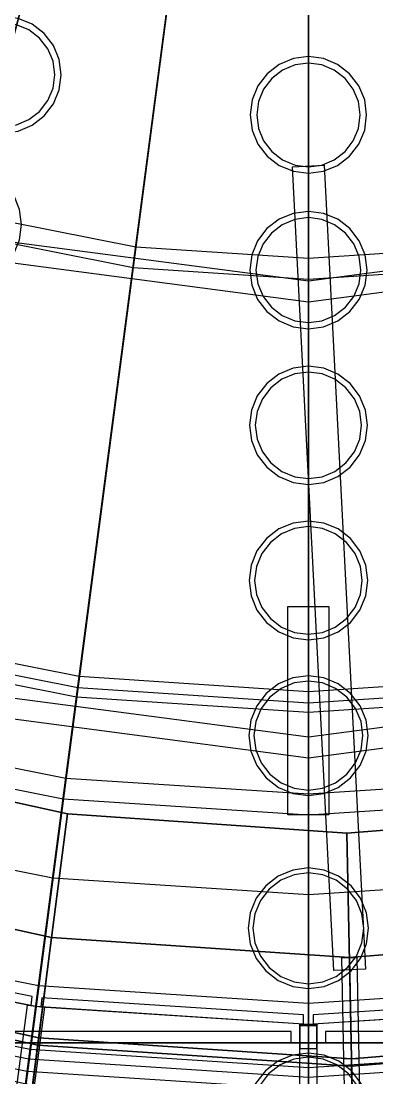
# Model space of a CAD drawing. Header units: millimetres. Extents: x -52000 to 54854, y -52000 to 53750.
# Drawn here: x -2523 to 601, y -18808 to -9538 of the extents above; entities that cross this region are included whole.
import ezdxf

# ---------------------------------------------------------------- set-up
doc = ezdxf.new("R2010")
doc.units = ezdxf.units.MM
for name, color, linetype, lineweight in [('D-BMK-AXIS', 7, 'Continuous', 13), ('D-STR-BASE', 7, 'Continuous', 25), ('D-STR-DECK', 7, 'Continuous', 25), ('D-STR-STRC', 7, 'Continuous', 25)]:
    doc.layers.add(name, color=color, linetype=linetype, lineweight=lineweight)

msp = doc.modelspace()

# ---------------------------------------------------------------- linework, layer by layer
at = {"layer": 'D-BMK-AXIS'}
msp.add_line((0, -24500), (0, 48000), dxfattribs=at)
at = {"layer": 'D-STR-BASE'}
for points in [[(-10000, -18500), (10000, -18500), (10000, -8500), (-10000, -8500)], [(-75, -18550), (75, -18550), (75, -18350), (-75, -18350)], [(-3700, -18500), (-150, -18500), (-150, -18400), (-3700, -18400)], [(150, -18500), (3700, -18500), (3700, -18400), (150, -18400)], [(-6500, -21500), (6500, -21500), (6500, -18500), (-6500, -18500)]]:
    msp.add_lwpolyline(points, close=True, dxfattribs=at)
at = {"layer": 'D-STR-DECK'}
for points in [[(-1294.1, -4829.6), (-4865.8, -18159.4), (-2453.9, -18639.2), (-652.6, -4957.2)], [(-1294.1, -4829.6), (-4451.7, -16613.9), (-2245.1, -17052.9), (-652.6, -4957.2)], [(-1294.1, -4829.6), (-4037.6, -15068.4), (-2036.2, -15466.5), (-652.6, -4957.2)], [(-1294.1, -4829.6), (-3105.8, -11591.1), (0, -12000), (0, -5000)], [(0, -5000), (0, -12000), (3105.8, -11591.1), (1294.1, -4829.6)], [(-652.6, -4957.2), (-2453.9, -18639.2), (0, -18800), (0, -5000)], [(-652.6, -4957.2), (-2245.1, -17052.9), (0, -17200), (0, -5000)], [(-652.6, -4957.2), (-2036.2, -15466.5), (0, -15600), (0, -5000)], [(0, -5000), (0, -15600), (2036.2, -15466.5), (652.6, -4957.2)], [(0, -5000), (0, -17200), (2245.1, -17052.9), (652.6, -4957.2)], [(0, -5000), (0, -18800), (2453.9, -18639.2), (652.6, -4957.2)], [(-1552.9, -5795.6), (-7479.9, -27915.3), (-3772.2, -28652.8), (-783.2, -5948.7)], [(-1552.9, -5795.6), (-6082.2, -22699.3), (-3067.4, -23299), (-783.2, -5948.7)], [(-1552.9, -5795.6), (-5636.7, -21036.3), (-2842.6, -21592), (-783.2, -5948.7)], [(-1552.9, -5795.6), (-5191.1, -19373.3), (-2617.9, -19885.1), (-783.2, -5948.7)], [(-1552.9, -5795.6), (-4141.1, -15454.8), (0, -16000), (0, -6000)], [(0, -6000), (0, -16000), (4141.1, -15454.8), (1552.9, -5795.6)], [(-783.2, -5948.7), (-3772.2, -28652.8), (0, -28900), (0, -6000)], [(-783.2, -5948.7), (-3067.4, -23299), (0, -23500), (0, -6000)], [(-783.2, -5948.7), (-2842.6, -21592), (0, -21778.4), (0, -6000)], [(-783.2, -5948.7), (-2617.9, -19885.1), (0, -20056.7), (0, -6000)], [(0, -6000), (0, -20056.7), (2617.9, -19885.1), (783.2, -5948.7)], [(0, -6000), (0, -21778.4), (2842.6, -21592), (783.2, -5948.7)], [(0, -6000), (0, -23500), (3067.4, -23299), (783.2, -5948.7)], [(0, -6000), (0, -28900), (3772.2, -28652.8), (783.2, -5948.7)], [(139.8, -10801.7), (501.5, -17852.8), (221.8, -17867.1), (-139.8, -10816)], [(-3007.5, -11224.1), (-3054.1, -11397.9), (-1540.2, -11699), (-1516.7, -11520.6)], [(-3059.2, -11417.2), (-3105.8, -11591.1), (0, -12000), (0, -11820)], [(0, -11820), (0, -12000), (3105.8, -11591.1), (3059.2, -11417.2)], [(-1516.7, -11520.6), (-1540.2, -11699), (0, -11800), (0, -11620)], [(0, -11620), (0, -11800), (1540.2, -11699), (1516.7, -11520.6)], [(180, -14672.7), (180, -16500), (-180, -16500), (-180, -14672.7)], [(-3991, -14894.6), (-4037.6, -15068.4), (-2036.2, -15466.5), (-2012.7, -15288.1)], [(-4016.9, -14991.2), (-4037.6, -15068.4), (-2036.2, -15466.5), (-2025.8, -15387.2)], [(-4094.5, -15280.9), (-4141.1, -15454.8), (0, -16000), (0, -15820)], [(-2012.7, -15288.1), (-2036.2, -15466.5), (0, -15600), (0, -15420)], [(0, -15820), (0, -16000), (4141.1, -15454.8), (4094.5, -15280.9)], [(0, -15420), (0, -15600), (2036.2, -15466.5), (2012.7, -15288.1)], [(-2025.8, -15387.2), (-2036.2, -15466.5), (0, -15600), (0, -15520)], [(0, -15520), (0, -15600), (2036.2, -15466.5), (2025.8, -15387.2)], [(-4223.9, -15763.9), (-4270.5, -15937.8), (-2153.7, -16358.8), (-2130.2, -16180.4)], [(-4513.9, -15965.1), (-5166.8, -18274.5), (-2422.2, -18872.5), (-2116.7, -16492)], [(-4513.9, -15965.1), (-4513.9, -15965.1), (-2116.7, -16492), (-2116.7, -16492)], [(-2130.2, -16180.4), (-2153.7, -16358.8), (0, -16500), (0, -16320)], [(0, -16320), (0, -16500), (2153.7, -16358.8), (2130.2, -16180.4)], [(-2116.7, -16492), (-2422.2, -18872.5), (-2422.2, -18872.5), (-2116.7, -16492)], [(-2116.7, -16492), (-2422.2, -18872.5), (-2422.2, -18872.5), (-2116.7, -16492)], [(-2116.7, -16492), (-2422.2, -18872.5), (386, -19059.7), (337.4, -16660.2)], [(-2116.7, -16492), (-2116.7, -16492), (337.4, -16660.2), (337.4, -16660.2)], [(337.4, -16660.2), (386, -19059.7), (3196.4, -18830.6), (2794.8, -16464.5)], [(337.4, -16660.2), (337.4, -16660.2), (2794.8, -16464.5), (2794.8, -16464.5)], [(337.4, -16660.2), (386, -19059.7), (386, -19059.7), (337.4, -16660.2)], [(337.4, -16660.2), (386, -19059.7), (386, -19059.7), (337.4, -16660.2)], [(-5052.6, -17870.4), (-4811, -17015.9), (-2255.7, -17575.1), (-2368.7, -18455.9)], [(-4811, -17015.9), (-4811, -17015.9), (-2255.7, -17575.1), (-2255.7, -17575.1)], [(-4698.9, -17536.5), (-4745.5, -17710.3), (-2393.2, -18178.2), (-2369.7, -17999.8)], [(-2368.7, -18455.9), (-2255.7, -17575.1), (-2255.7, -17575.1), (-2368.7, -18455.9)], [(-2368.7, -18455.9), (-2255.7, -17575.1), (-2255.7, -17575.1), (-2368.7, -18455.9)], [(-2368.7, -18455.9), (-2255.7, -17575.1), (359.5, -17752), (377.5, -18639.8)], [(-2255.7, -17575.1), (-2255.7, -17575.1), (359.5, -17752), (359.5, -17752)], [(377.5, -18639.8), (359.5, -17752), (2977.5, -17541.1), (3126.1, -18416.6)], [(359.5, -17752), (359.5, -17752), (2977.5, -17541.1), (2977.5, -17541.1)], [(-4683.2, -17644.1), (-4703.7, -17721.5), (-2436, -18172.5), (-2425.4, -18093.2)], [(312.5, -18641.1), (294.5, -17753.3), (424.5, -17750.7), (442.4, -18638.5)], [(377.5, -18639.8), (359.5, -17752), (359.5, -17752), (377.5, -18639.8)], [(377.5, -18639.8), (359.5, -17752), (359.5, -17752), (377.5, -18639.8)], [(-5221.3, -18467), (-5052.6, -17870.4), (-2368.7, -18455.9), (-2447.7, -19070.8)], [(-5052.6, -17870.4), (-5070.5, -17933.8), (-2377.1, -18521.2), (-2368.7, -18455.9)], [(-5052.6, -17870.4), (-5052.6, -17870.4), (-2368.7, -18455.9), (-2368.7, -18455.9)], [(-5070.5, -17933.8), (-5239.2, -18530.4), (-2456, -19136.2), (-2377.1, -18521.2)], [(-2369.7, -17999.8), (-2393.2, -18178.2), (0, -18335.1), (0, -18155.1)], [(0, -18155.1), (0, -18335.1), (2393.2, -18178.2), (2369.7, -17999.8)], [(-4845.1, -18082.1), (-4865.8, -18159.4), (-2453.9, -18639.2), (-2443.5, -18559.8)], [(-2340.1, -18104.5), (-2350.4, -18183.8), (-43.2, -18335), (-43, -18255)], [(43, -18255), (43.2, -18335), (2350.4, -18183.8), (2340.1, -18104.5)], [(-2318.9, -18188), (-3217.7, -25015.7), (-3366.4, -24996.1), (-2467.6, -18168.4)], [(-4894.9, -18268.2), (-4941.5, -18442), (-2492.1, -18929.3), (-2468.6, -18750.8)], [(75, -18335.1), (75, -25221.6), (-75, -25221.6), (-75, -18335.1)], [(390, -19259.7), (377.5, -18639.8), (3126.1, -18416.6), (3229.9, -19027.8)], [(377.5, -18639.8), (378.8, -18705.7), (3137.1, -18481.5), (3126.1, -18416.6)], [(377.5, -18639.8), (377.5, -18639.8), (3126.1, -18416.6), (3126.1, -18416.6)], [(-2447.7, -19070.8), (-2368.7, -18455.9), (-2377.1, -18521.2), (-2456, -19136.2)], [(-2447.7, -19070.8), (-2368.7, -18455.9), (-2377.1, -18521.2), (-2456, -19136.2)], [(-2377.1, -18521.2), (-2456, -19136.2), (391.3, -19325.6), (378.8, -18705.7)], [(-2447.7, -19070.8), (-2368.7, -18455.9), (377.5, -18639.8), (390, -19259.7)], [(-2368.7, -18455.9), (-2377.1, -18521.2), (378.8, -18705.7), (377.5, -18639.8)], [(-2368.7, -18455.9), (-2368.7, -18455.9), (377.5, -18639.8), (377.5, -18639.8)], [(378.8, -18705.7), (391.3, -19325.6), (3240.9, -19092.8), (3137.1, -18481.5)], [(-2443.5, -18559.8), (-2453.9, -18639.2), (0, -18800), (0, -18720)], [(0, -18720), (0, -18800), (2453.9, -18639.2), (2443.5, -18559.8)], [(325, -19261), (312.5, -18641.1), (442.4, -18638.5), (455, -19258.4)], [(390, -19259.7), (377.5, -18639.8), (378.8, -18705.7), (391.3, -19325.6)], [(390, -19259.7), (377.5, -18639.8), (378.8, -18705.7), (391.3, -19325.6)], [(-2468.6, -18750.8), (-2492.1, -18929.3), (0, -19092.6), (0, -18912.6)]]:
    msp.add_lwpolyline(points, close=True, dxfattribs=at)
at = {"layer": 'D-STR-STRC'}
for points in [[(-2170.2, -10008.1), (-2187.6, -9875.7), (-2238.7, -9752.3), (-2320, -9646.4), (-2425.9, -9565.1), (-2549.3, -9514), (-2681.7, -9496.6), (-2814, -9514), (-2937.4, -9565.1), (-3043.3, -9646.4), (-3124.6, -9752.3), (-3175.7, -9875.7), (-3193.1, -10008.1), (-3175.7, -10140.4), (-3124.6, -10263.8), (-3043.3, -10369.7), (-2937.4, -10451), (-2814, -10502.1), (-2681.7, -10519.5), (-2549.3, -10502.1), (-2425.9, -10451), (-2320, -10369.7), (-2238.7, -10263.8), (-2187.6, -10140.4)], [(-2170.2, -10008.1), (-2187.6, -9875.7), (-2238.7, -9752.3), (-2320, -9646.4), (-2425.9, -9565.1), (-2549.3, -9514), (-2681.7, -9496.6), (-2814, -9514), (-2937.4, -9565.1), (-3043.3, -9646.4), (-3124.6, -9752.3), (-3175.7, -9875.7), (-3193.1, -10008.1), (-3175.7, -10140.4), (-3124.6, -10263.8), (-3043.3, -10369.7), (-2937.4, -10451), (-2814, -10502.1), (-2681.7, -10519.5), (-2549.3, -10502.1), (-2425.9, -10451), (-2320, -10369.7), (-2238.7, -10263.8), (-2187.6, -10140.4)], [(-2227.3, -10008.1), (-2242.8, -9890.5), (-2288.2, -9780.9), (-2360.4, -9686.8), (-2454.5, -9614.6), (-2564.1, -9569.2), (-2681.7, -9553.7), (-2799.3, -9569.2), (-2908.8, -9614.6), (-3002.9, -9686.8), (-3075.2, -9780.9), (-3120.5, -9890.5), (-3136, -10008.1), (-3120.5, -10125.7), (-3075.2, -10235.3), (-3002.9, -10329.4), (-2908.8, -10401.6), (-2799.3, -10447), (-2681.7, -10462.4), (-2564.1, -10447), (-2454.5, -10401.6), (-2360.4, -10329.4), (-2288.2, -10235.3), (-2242.8, -10125.7)], [(-2227.3, -10008.1), (-2242.8, -9890.5), (-2288.2, -9780.9), (-2360.4, -9686.8), (-2454.5, -9614.6), (-2564.1, -9569.2), (-2681.7, -9553.7), (-2799.3, -9569.2), (-2908.8, -9614.6), (-3002.9, -9686.8), (-3075.2, -9780.9), (-3120.5, -9890.5), (-3136, -10008.1), (-3120.5, -10125.7), (-3075.2, -10235.3), (-3002.9, -10329.4), (-2908.8, -10401.6), (-2799.3, -10447), (-2681.7, -10462.4), (-2564.1, -10447), (-2454.5, -10401.6), (-2360.4, -10329.4), (-2288.2, -10235.3), (-2242.8, -10125.7)], [(511.5, -10361.1), (494, -10228.7), (443, -10105.4), (361.7, -9999.4), (255.7, -9918.2), (132.4, -9867.1), (0, -9849.6), (-132.4, -9867.1), (-255.7, -9918.2), (-361.7, -9999.4), (-443, -10105.4), (-494, -10228.7), (-511.5, -10361.1), (-494, -10493.5), (-443, -10616.8), (-361.7, -10722.8), (-255.7, -10804.1), (-132.4, -10855.2), (0, -10872.6), (132.4, -10855.2), (255.7, -10804.1), (361.7, -10722.8), (443, -10616.8), (494, -10493.5)], [(511.5, -10361.1), (494, -10228.7), (443, -10105.4), (361.7, -9999.4), (255.7, -9918.2), (132.4, -9867.1), (0, -9849.6), (-132.4, -9867.1), (-255.7, -9918.2), (-361.7, -9999.4), (-443, -10105.4), (-494, -10228.7), (-511.5, -10361.1), (-494, -10493.5), (-443, -10616.8), (-361.7, -10722.8), (-255.7, -10804.1), (-132.4, -10855.2), (0, -10872.6), (132.4, -10855.2), (255.7, -10804.1), (361.7, -10722.8), (443, -10616.8), (494, -10493.5)], [(454.4, -10361.1), (438.9, -10243.5), (393.5, -10133.9), (321.3, -10039.8), (227.2, -9967.6), (117.6, -9922.2), (0, -9906.7), (-117.6, -9922.2), (-227.2, -9967.6), (-321.3, -10039.8), (-393.5, -10133.9), (-438.9, -10243.5), (-454.4, -10361.1), (-438.9, -10478.7), (-393.5, -10588.3), (-321.3, -10682.4), (-227.2, -10754.6), (-117.6, -10800), (0, -10815.5), (117.6, -10800), (227.2, -10754.6), (321.3, -10682.4), (393.5, -10588.3), (438.9, -10478.7)], [(454.4, -10361.1), (438.9, -10243.5), (393.5, -10133.9), (321.3, -10039.8), (227.2, -9967.6), (117.6, -9922.2), (0, -9906.7), (-117.6, -9922.2), (-227.2, -9967.6), (-321.3, -10039.8), (-393.5, -10133.9), (-438.9, -10243.5), (-454.4, -10361.1), (-438.9, -10478.7), (-393.5, -10588.3), (-321.3, -10682.4), (-227.2, -10754.6), (-117.6, -10800), (0, -10815.5), (117.6, -10800), (227.2, -10754.6), (321.3, -10682.4), (393.5, -10588.3), (438.9, -10478.7)], [(-2519.2, -11322.8), (-2536.7, -11189.6), (-2588.1, -11065.4), (-2669.9, -10958.8), (-2776.6, -10877), (-2900.7, -10825.6), (-3033.9, -10808), (-3167.2, -10825.6), (-3291.3, -10877), (-3397.9, -10958.8), (-3479.7, -11065.4), (-3531.2, -11189.6), (-3548.7, -11322.8), (-3531.2, -11456), (-3479.7, -11580.2), (-3397.9, -11686.8), (-3291.3, -11768.6), (-3167.2, -11820), (-3033.9, -11837.6), (-2900.7, -11820), (-2776.6, -11768.6), (-2669.9, -11686.8), (-2588.1, -11580.2), (-2536.7, -11456)], [(-2519.2, -11322.8), (-2536.7, -11189.6), (-2588.1, -11065.4), (-2669.9, -10958.8), (-2776.6, -10877), (-2900.7, -10825.6), (-3033.9, -10808), (-3167.2, -10825.6), (-3291.3, -10877), (-3397.9, -10958.8), (-3479.7, -11065.4), (-3531.2, -11189.6), (-3548.7, -11322.8), (-3531.2, -11456), (-3479.7, -11580.2), (-3397.9, -11686.8), (-3291.3, -11768.6), (-3167.2, -11820), (-3033.9, -11837.6), (-2900.7, -11820), (-2776.6, -11768.6), (-2669.9, -11686.8), (-2588.1, -11580.2), (-2536.7, -11456)], [(514.8, -11722.2), (497.2, -11589), (445.8, -11464.8), (364, -11358.2), (257.4, -11276.4), (133.2, -11225), (0, -11207.5), (-133.2, -11225), (-257.4, -11276.4), (-364, -11358.2), (-445.8, -11464.8), (-497.2, -11589), (-514.8, -11722.2), (-497.2, -11855.5), (-445.8, -11979.6), (-364, -12086.2), (-257.4, -12168), (-133.2, -12219.4), (0, -12237), (133.2, -12219.4), (257.4, -12168), (364, -12086.2), (445.8, -11979.6), (497.2, -11855.5)], [(514.8, -11722.2), (497.2, -11589), (445.8, -11464.8), (364, -11358.2), (257.4, -11276.4), (133.2, -11225), (0, -11207.5), (-133.2, -11225), (-257.4, -11276.4), (-364, -11358.2), (-445.8, -11464.8), (-497.2, -11589), (-514.8, -11722.2), (-497.2, -11855.5), (-445.8, -11979.6), (-364, -12086.2), (-257.4, -12168), (-133.2, -12219.4), (0, -12237), (133.2, -12219.4), (257.4, -12168), (364, -12086.2), (445.8, -11979.6), (497.2, -11855.5)], [(460.4, -11722.2), (444.7, -11603.1), (398.7, -11492), (325.6, -11396.7), (230.2, -11323.5), (119.2, -11277.5), (0, -11261.8), (-119.2, -11277.5), (-230.2, -11323.5), (-325.6, -11396.7), (-398.7, -11492), (-444.7, -11603.1), (-460.4, -11722.2), (-444.7, -11841.4), (-398.7, -11952.4), (-325.6, -12047.8), (-230.2, -12120.9), (-119.2, -12166.9), (0, -12182.6), (119.2, -12166.9), (230.2, -12120.9), (325.6, -12047.8), (398.7, -11952.4), (444.7, -11841.4)], [(460.4, -11722.2), (444.7, -11603.1), (398.7, -11492), (325.6, -11396.7), (230.2, -11323.5), (119.2, -11277.5), (0, -11261.8), (-119.2, -11277.5), (-230.2, -11323.5), (-325.6, -11396.7), (-398.7, -11492), (-444.7, -11603.1), (-460.4, -11722.2), (-444.7, -11841.4), (-398.7, -11952.4), (-325.6, -12047.8), (-230.2, -12120.9), (-119.2, -12166.9), (0, -12182.6), (119.2, -12166.9), (230.2, -12120.9), (325.6, -12047.8), (398.7, -11952.4), (444.7, -11841.4)], [(518.1, -13083.3), (500.4, -12949.3), (448.6, -12824.3), (366.3, -12717), (259, -12634.7), (134.1, -12582.9), (0, -12565.3), (-134.1, -12582.9), (-259, -12634.7), (-366.3, -12717), (-448.6, -12824.3), (-500.4, -12949.3), (-518.1, -13083.3), (-500.4, -13217.4), (-448.6, -13342.4), (-366.3, -13449.7), (-259, -13532), (-134.1, -13583.7), (0, -13601.4), (134.1, -13583.7), (259, -13532), (366.3, -13449.7), (448.6, -13342.4), (500.4, -13217.4)], [(518.1, -13083.3), (500.4, -12949.3), (448.6, -12824.3), (366.3, -12717), (259, -12634.7), (134.1, -12582.9), (0, -12565.3), (-134.1, -12582.9), (-259, -12634.7), (-366.3, -12717), (-448.6, -12824.3), (-500.4, -12949.3), (-518.1, -13083.3), (-500.4, -13217.4), (-448.6, -13342.4), (-366.3, -13449.7), (-259, -13532), (-134.1, -13583.7), (0, -13601.4), (134.1, -13583.7), (259, -13532), (366.3, -13449.7), (448.6, -13342.4), (500.4, -13217.4)], [(466.4, -13083.3), (450.5, -12962.6), (403.9, -12850.1), (329.8, -12753.5), (233.2, -12679.4), (120.7, -12632.8), (0, -12616.9), (-120.7, -12632.8), (-233.2, -12679.4), (-329.8, -12753.5), (-403.9, -12850.1), (-450.5, -12962.6), (-466.4, -13083.3), (-450.5, -13204.1), (-403.9, -13316.5), (-329.8, -13413.2), (-233.2, -13487.3), (-120.7, -13533.9), (0, -13549.8), (120.7, -13533.9), (233.2, -13487.3), (329.8, -13413.2), (403.9, -13316.5), (450.5, -13204.1)], [(466.4, -13083.3), (450.5, -12962.6), (403.9, -12850.1), (329.8, -12753.5), (233.2, -12679.4), (120.7, -12632.8), (0, -12616.9), (-120.7, -12632.8), (-233.2, -12679.4), (-329.8, -12753.5), (-403.9, -12850.1), (-450.5, -12962.6), (-466.4, -13083.3), (-450.5, -13204.1), (-403.9, -13316.5), (-329.8, -13413.2), (-233.2, -13487.3), (-120.7, -13533.9), (0, -13549.8), (120.7, -13533.9), (233.2, -13487.3), (329.8, -13413.2), (403.9, -13316.5), (450.5, -13204.1)], [(521.3, -14444.4), (503.6, -14309.5), (451.5, -14183.8), (368.6, -14075.8), (260.7, -13992.9), (134.9, -13940.9), (0, -13923.1), (-134.9, -13940.9), (-260.7, -13992.9), (-368.6, -14075.8), (-451.5, -14183.8), (-503.6, -14309.5), (-521.3, -14444.4), (-503.6, -14579.4), (-451.5, -14705.1), (-368.6, -14813.1), (-260.7, -14895.9), (-134.9, -14948), (0, -14965.8), (134.9, -14948), (260.7, -14895.9), (368.6, -14813.1), (451.5, -14705.1), (503.6, -14579.4)], [(521.3, -14444.4), (503.6, -14309.5), (451.5, -14183.8), (368.6, -14075.8), (260.7, -13992.9), (134.9, -13940.9), (0, -13923.1), (-134.9, -13940.9), (-260.7, -13992.9), (-368.6, -14075.8), (-451.5, -14183.8), (-503.6, -14309.5), (-521.3, -14444.4), (-503.6, -14579.4), (-451.5, -14705.1), (-368.6, -14813.1), (-260.7, -14895.9), (-134.9, -14948), (0, -14965.8), (134.9, -14948), (260.7, -14895.9), (368.6, -14813.1), (451.5, -14705.1), (503.6, -14579.4)], [(472.5, -14444.4), (456.4, -14322.2), (409.2, -14208.2), (334.1, -14110.4), (236.2, -14035.3), (122.3, -13988.1), (0, -13972), (-122.3, -13988.1), (-236.2, -14035.3), (-334.1, -14110.4), (-409.2, -14208.2), (-456.4, -14322.2), (-472.5, -14444.4), (-456.4, -14566.7), (-409.2, -14680.7), (-334.1, -14778.5), (-236.2, -14853.6), (-122.3, -14900.8), (0, -14916.9), (122.3, -14900.8), (236.2, -14853.6), (334.1, -14778.5), (409.2, -14680.7), (456.4, -14566.7)], [(472.5, -14444.4), (456.4, -14322.2), (409.2, -14208.2), (334.1, -14110.4), (236.2, -14035.3), (122.3, -13988.1), (0, -13972), (-122.3, -13988.1), (-236.2, -14035.3), (-334.1, -14110.4), (-409.2, -14208.2), (-456.4, -14322.2), (-472.5, -14444.4), (-456.4, -14566.7), (-409.2, -14680.7), (-334.1, -14778.5), (-236.2, -14853.6), (-122.3, -14900.8), (0, -14916.9), (122.3, -14900.8), (236.2, -14853.6), (334.1, -14778.5), (409.2, -14680.7), (456.4, -14566.7)], [(524.6, -15805.6), (506.8, -15669.8), (454.3, -15543.2), (371, -15434.6), (262.3, -15351.2), (135.8, -15298.8), (0, -15280.9), (-135.8, -15298.8), (-262.3, -15351.2), (-371, -15434.6), (-454.3, -15543.2), (-506.8, -15669.8), (-524.6, -15805.6), (-506.8, -15941.3), (-454.3, -16067.9), (-371, -16176.5), (-262.3, -16259.9), (-135.8, -16312.3), (0, -16330.2), (135.8, -16312.3), (262.3, -16259.9), (371, -16176.5), (454.3, -16067.9), (506.8, -15941.3)], [(524.6, -15805.6), (506.8, -15669.8), (454.3, -15543.2), (371, -15434.6), (262.3, -15351.2), (135.8, -15298.8), (0, -15280.9), (-135.8, -15298.8), (-262.3, -15351.2), (-371, -15434.6), (-454.3, -15543.2), (-506.8, -15669.8), (-524.6, -15805.6), (-506.8, -15941.3), (-454.3, -16067.9), (-371, -16176.5), (-262.3, -16259.9), (-135.8, -16312.3), (0, -16330.2), (135.8, -16312.3), (262.3, -16259.9), (371, -16176.5), (454.3, -16067.9), (506.8, -15941.3)], [(478.5, -15805.6), (462.2, -15681.7), (414.4, -15566.3), (338.3, -15467.2), (239.2, -15391.2), (123.8, -15343.4), (0, -15327.1), (-123.8, -15343.4), (-239.2, -15391.2), (-338.3, -15467.2), (-414.4, -15566.3), (-462.2, -15681.7), (-478.5, -15805.6), (-462.2, -15929.4), (-414.4, -16044.8), (-338.3, -16143.9), (-239.2, -16219.9), (-123.8, -16267.7), (0, -16284), (123.8, -16267.7), (239.2, -16219.9), (338.3, -16143.9), (414.4, -16044.8), (462.2, -15929.4)], [(478.5, -15805.6), (462.2, -15681.7), (414.4, -15566.3), (338.3, -15467.2), (239.2, -15391.2), (123.8, -15343.4), (0, -15327.1), (-123.8, -15343.4), (-239.2, -15391.2), (-338.3, -15467.2), (-414.4, -15566.3), (-462.2, -15681.7), (-478.5, -15805.6), (-462.2, -15929.4), (-414.4, -16044.8), (-338.3, -16143.9), (-239.2, -16219.9), (-123.8, -16267.7), (0, -16284), (123.8, -16267.7), (239.2, -16219.9), (338.3, -16143.9), (414.4, -16044.8), (462.2, -15929.4)], [(529.1, -17495.7), (511.1, -17358.7), (458.2, -17231.1), (374.1, -17121.6), (264.5, -17037.5), (136.9, -16984.6), (0, -16966.6), (-136.9, -16984.6), (-264.5, -17037.5), (-374.1, -17121.6), (-458.2, -17231.1), (-511.1, -17358.7), (-529.1, -17495.7), (-511.1, -17632.6), (-458.2, -17760.2), (-374.1, -17869.8), (-264.5, -17953.9), (-136.9, -18006.8), (0, -18024.8), (136.9, -18006.8), (264.5, -17953.9), (374.1, -17869.8), (458.2, -17760.2), (511.1, -17632.6)], [(529.1, -17495.7), (511.1, -17358.7), (458.2, -17231.1), (374.1, -17121.6), (264.5, -17037.5), (136.9, -16984.6), (0, -16966.6), (-136.9, -16984.6), (-264.5, -17037.5), (-374.1, -17121.6), (-458.2, -17231.1), (-511.1, -17358.7), (-529.1, -17495.7), (-511.1, -17632.6), (-458.2, -17760.2), (-374.1, -17869.8), (-264.5, -17953.9), (-136.9, -18006.8), (0, -18024.8), (136.9, -18006.8), (264.5, -17953.9), (374.1, -17869.8), (458.2, -17760.2), (511.1, -17632.6)], [(486.7, -17495.7), (470.1, -17369.7), (421.5, -17252.4), (344.1, -17151.6), (243.3, -17074.2), (126, -17025.6), (0, -17009), (-126, -17025.6), (-243.3, -17074.2), (-344.1, -17151.6), (-421.5, -17252.4), (-470.1, -17369.7), (-486.7, -17495.7), (-470.1, -17621.6), (-421.5, -17739), (-344.1, -17839.8), (-243.3, -17917.2), (-126, -17965.8), (0, -17982.4), (126, -17965.8), (243.3, -17917.2), (344.1, -17839.8), (421.5, -17739), (470.1, -17621.6)], [(486.7, -17495.7), (470.1, -17369.7), (421.5, -17252.4), (344.1, -17151.6), (243.3, -17074.2), (126, -17025.6), (0, -17009), (-126, -17025.6), (-243.3, -17074.2), (-344.1, -17151.6), (-421.5, -17252.4), (-470.1, -17369.7), (-486.7, -17495.7), (-470.1, -17621.6), (-421.5, -17739), (-344.1, -17839.8), (-243.3, -17917.2), (-126, -17965.8), (0, -17982.4), (126, -17965.8), (243.3, -17917.2), (344.1, -17839.8), (421.5, -17739), (470.1, -17621.6)], [(535, -19124.8), (516.7, -18986.4), (463.3, -18857.3), (378.3, -18746.5), (267.5, -18661.5), (138.5, -18608.1), (0, -18589.9), (-138.5, -18608.1), (-267.5, -18661.5), (-378.3, -18746.5), (-463.3, -18857.3), (-516.7, -18986.4), (-535, -19124.8), (-516.7, -19263.3), (-463.3, -19392.3), (-378.3, -19503.1), (-267.5, -19588.1), (-138.5, -19641.6), (0, -19659.8), (138.5, -19641.6), (267.5, -19588.1), (378.3, -19503.1), (463.3, -19392.3), (516.7, -19263.3)], [(535, -19124.8), (516.7, -18986.4), (463.3, -18857.3), (378.3, -18746.5), (267.5, -18661.5), (138.5, -18608.1), (0, -18589.9), (-138.5, -18608.1), (-267.5, -18661.5), (-378.3, -18746.5), (-463.3, -18857.3), (-516.7, -18986.4), (-535, -19124.8), (-516.7, -19263.3), (-463.3, -19392.3), (-378.3, -19503.1), (-267.5, -19588.1), (-138.5, -19641.6), (0, -19659.8), (138.5, -19641.6), (267.5, -19588.1), (378.3, -19503.1), (463.3, -19392.3), (516.7, -19263.3)], [(497.4, -19124.8), (480.5, -18996.1), (430.8, -18876.1), (351.7, -18773.1), (248.7, -18694), (128.7, -18644.3), (0, -18627.4), (-128.7, -18644.3), (-248.7, -18694), (-351.7, -18773.1), (-430.8, -18876.1), (-480.5, -18996.1), (-497.4, -19124.8), (-480.5, -19253.6), (-430.8, -19373.5), (-351.7, -19476.6), (-248.7, -19555.6), (-128.7, -19605.3), (0, -19622.3), (128.7, -19605.3), (248.7, -19555.6), (351.7, -19476.6), (430.8, -19373.5), (480.5, -19253.6)], [(497.4, -19124.8), (480.5, -18996.1), (430.8, -18876.1), (351.7, -18773.1), (248.7, -18694), (128.7, -18644.3), (0, -18627.4), (-128.7, -18644.3), (-248.7, -18694), (-351.7, -18773.1), (-430.8, -18876.1), (-480.5, -18996.1), (-497.4, -19124.8), (-480.5, -19253.6), (-430.8, -19373.5), (-351.7, -19476.6), (-248.7, -19555.6), (-128.7, -19605.3), (0, -19622.3), (128.7, -19605.3), (248.7, -19555.6), (351.7, -19476.6), (430.8, -19373.5), (480.5, -19253.6)]]:
    msp.add_lwpolyline(points, close=True, dxfattribs=at)

doc.saveas('drawing.dxf')
